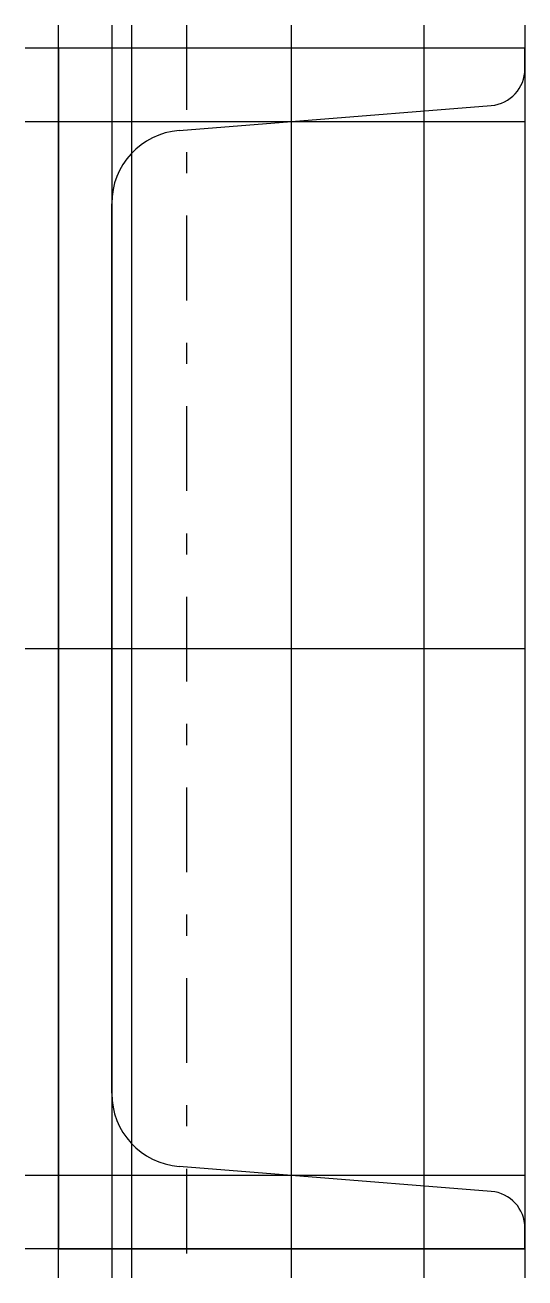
# Model space of a CAD drawing. Extents: x -5 to 70, y -94 to 93.
import ezdxf

# ---------------------------------------------------------------- set-up
doc = ezdxf.new("R2010")
doc.units = 0
doc.linetypes.add('CENTER', pattern=[28.575, 12.7, -6.35, 3.175, -6.35])
doc.layers.get('0').update_dxf_attribs({"linetype": 'CONTINUOUS'})

msp = doc.modelspace()

# ---------------------------------------------------------------- linework, layer by layer
at = {"linetype": 'CONTINUOUS'}
for p, q in [((0, -94.37), (0, 93.46)), ((8, 93.46), (8, -94.37)), ((11, -94.37), (11, 93.46)), ((35, -94.37), (35, 93.46)), ((54.88, -94.37), (54.88, 93.46)), ((70, 93.46), (70, -94.37)), ((70, 90), (-5, 90)), ((70, 90), (0, 90)), ((0, 90), (0, -90)), ((70, 86.88), (70, 90)), ((35, 79), (64.94, 81.4)), ((-5, 79), (70, 79)), ((18.12, 77.65), (35, 79)), ((8, -66.68), (8, 66.68)), ((-5, 0), (70, 0)), ((35, -79), (18.12, -77.65)), ((70, -79), (-5, -79)), ((64.94, -81.4), (35, -79)), ((70, -90), (70, -86.88)), ((70, -90), (-5, -90)), ((0, -90), (70, -90))]:
    msp.add_line(p, q, dxfattribs=at)
at = {"linetype": 'CENTER'}
for p, q in [((19.2, 93.46), (19.2, -94.37)), ((-5, 0), (70, 0))]:
    msp.add_line(p, q, dxfattribs=at)
at = {"linetype": 'CONTINUOUS'}
for centre, radius, start, end in [((64.5, 86.88), 5.5, 274.5886, 359.9753), ((19, 66.69), 11, 94.5886, 180.0274), ((19, -66.69), 11, 179.9726, 265.4114), ((64.5, -86.88), 5.5, 0.0247, 85.4114)]:
    msp.add_arc(centre, radius, start, end, dxfattribs=at)

doc.saveas('drawing.dxf')
